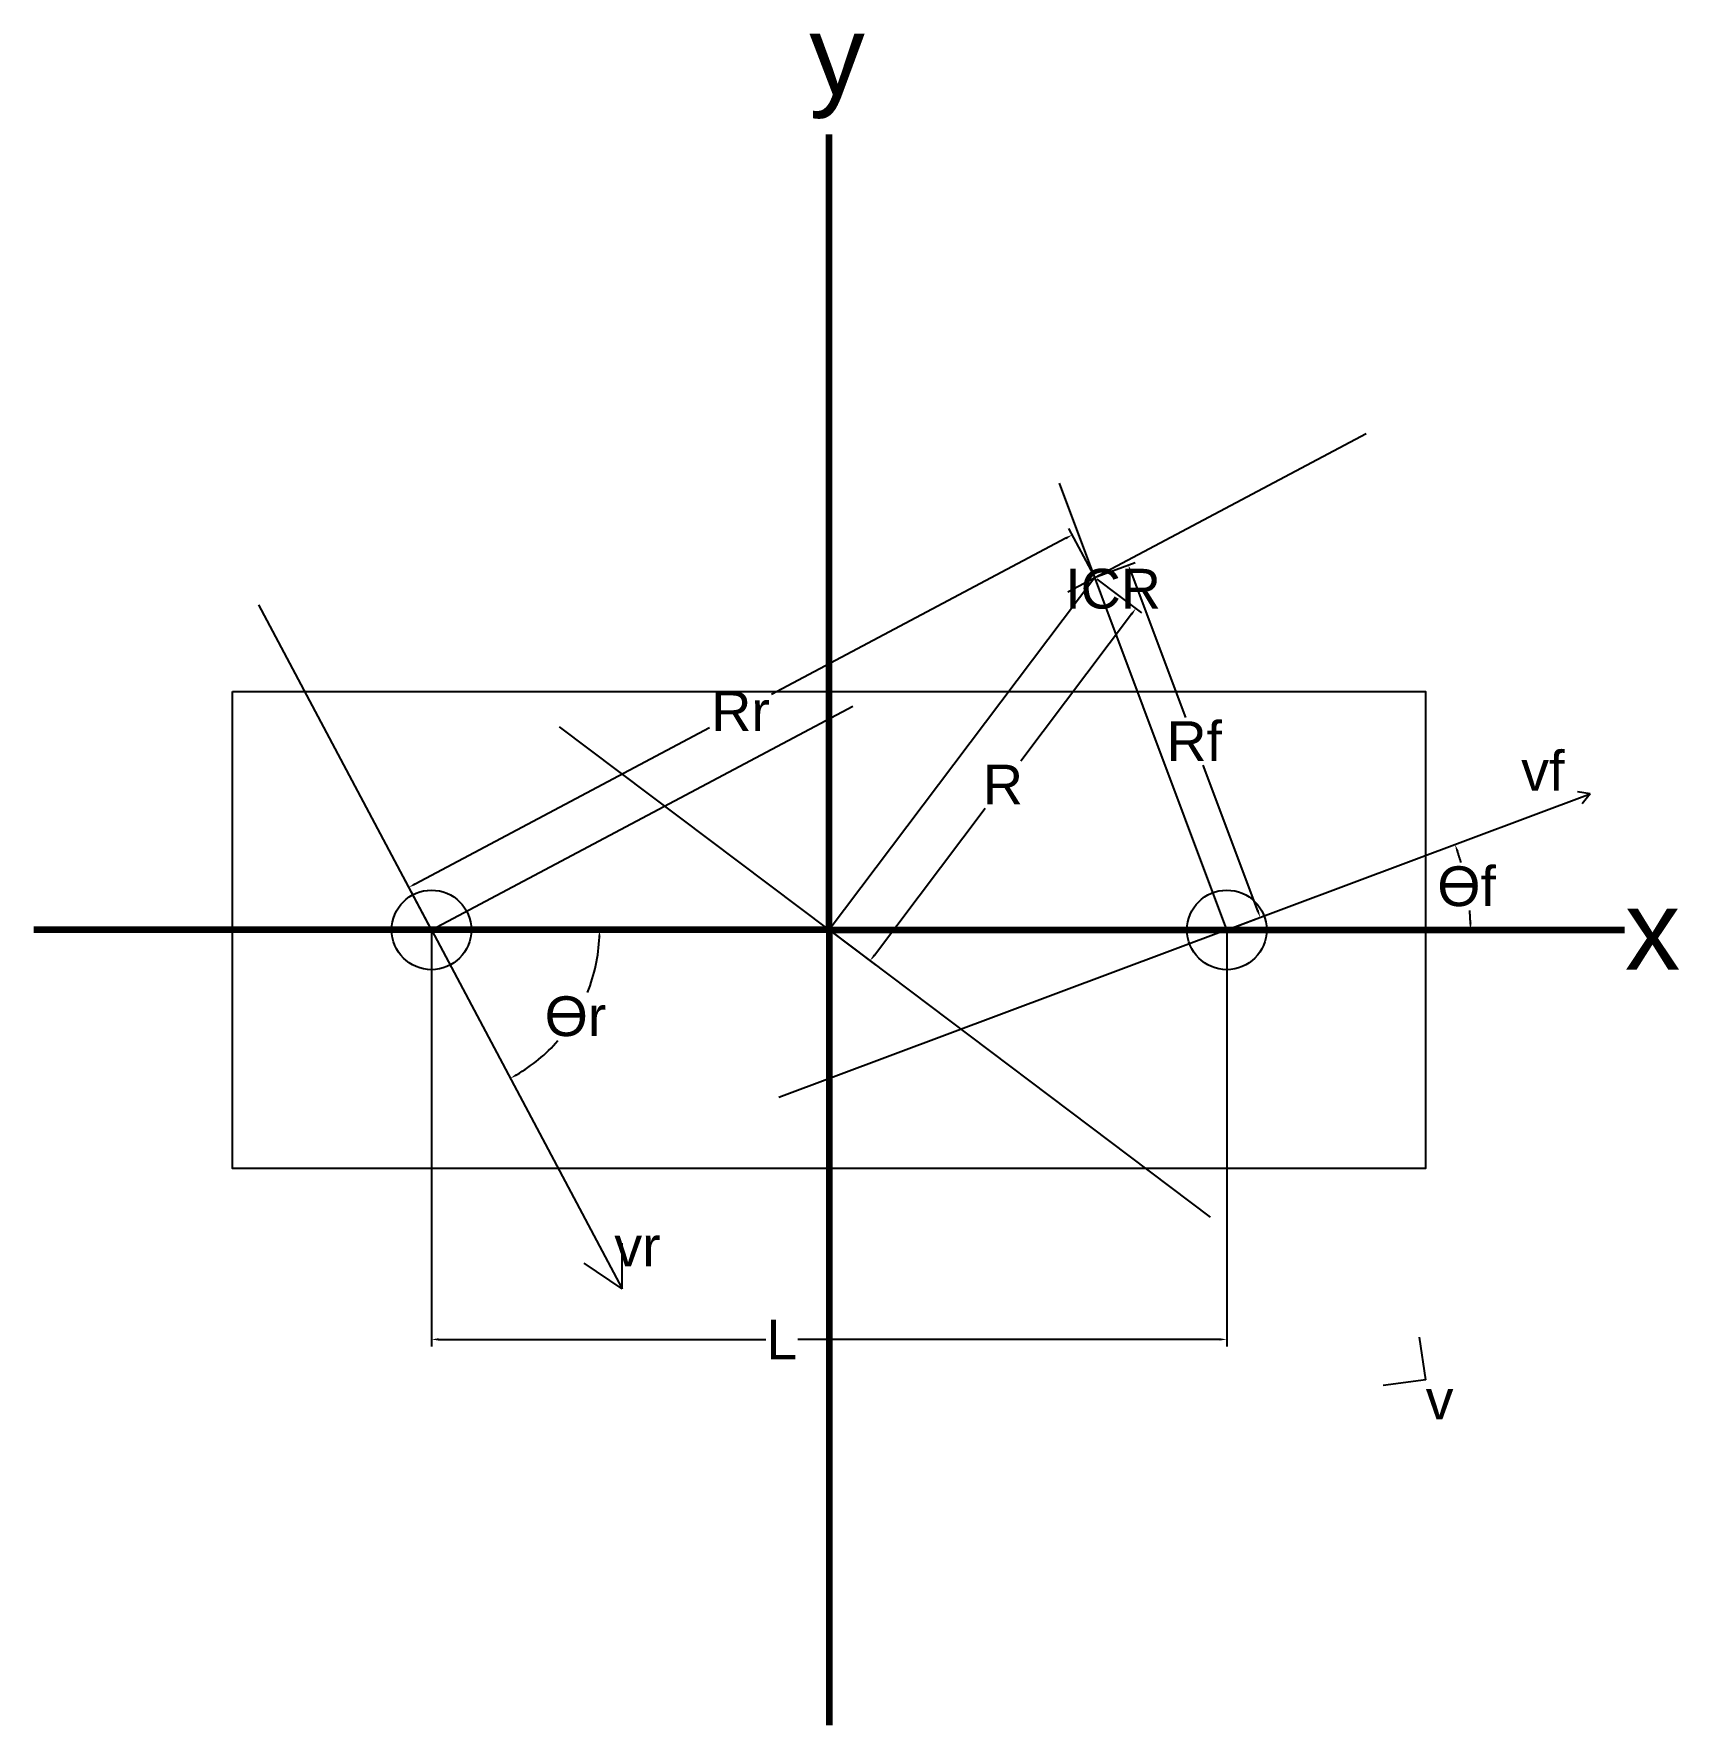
# Model space of a CAD drawing. Header units: inches. Extents: x -20 to 21.4, y -20 to 22.5.
import ezdxf

# ---------------------------------------------------------------- set-up
doc = ezdxf.new("R2010")
doc.units = ezdxf.units.IN
doc.header["$MEASUREMENT"] = 0
doc.linetypes.add('ACAD_ISO03W100', pattern=[30, 12, -18])
doc.layers.add('虛線', color=7, linetype='Continuous')
doc.styles.get("Standard").update_dxf_attribs({"font": 'arial.ttf'})
doc.dimstyles.get("Standard").update_dxf_attribs({"dimtxt": 0.18, "dimasz": 0.18, "dimexe": 0.18, "dimexo": 0.0625, "dimgap": 0.09, "dimtad": 0, "dimtih": 1, "dimtoh": 1, "dimdec": 4, "dimzin": 0, "dimdsep": 46, "dimtxsty": 'Standard', "dimcen": 0.09, "dimadec": 0, "dimazin": 0, "dimtfac": 1, "dimtdec": 4, "dimtofl": 0, "dimtmove": 0, "dimatfit": 3, "dimfxl": 1, "dimtolj": 1, "dimtzin": 0, "dimarcsym": 0})

# ---------------------------------------------------------------- blocks, each defined once
blk = doc.blocks.new('*D8')
at = {"color": 0, "linetype": 'ACAD_ISO03W100', "lineweight": -2, "transparency": 16777216}
for p, q in [((5.954, 9.85), (-1.447, 5.919)), ((6.653, 8.918), (6.028, 10.094)), ((-10.411, 1.157), (-3.01, 5.088)), ((-10.029, 0.055), (-10.654, 1.231))]:
    blk.add_line(p, q, dxfattribs=at)
at = {"color": 0, "linetype": 'ACAD_ISO03W100', "transparency": 16777216}
for points in [[(5.94, 9.877), (5.968, 9.824), (6.113, 9.935)], [(-10.425, 1.183), (-10.397, 1.13), (-10.57, 1.072)]]:
    blk.add_solid(points, dxfattribs=at)
at = {"layer": 'Defpoints', "color": 0, "linetype": 'ACAD_ISO03W100', "transparency": 16777216}
for p in [(6.683, 8.863), (-10.57, 1.072), (-10, 0)]:
    blk.add_point(p, dxfattribs=at)
at = {"color": 0, "linetype": 'ACAD_ISO03W100', "transparency": 16777216, "insert": (-2.228, 5.504), "char_height": 0.18, "attachment_point": 5}
blk.add_mtext('\\A1;{\\H5.55556x;Rr}', dxfattribs=at)
blk = doc.blocks.new('*D9')
at = {"color": 0, "linetype": 'ACAD_ISO03W100', "lineweight": -2, "transparency": 16777216}
for p, q in [((6.741, 8.884), (7.691, 9.24)), ((7.585, 9.008), (8.957, 5.344)), ((10.776, 0.483), (9.405, 4.147)), ((10.059, 0.022), (11.008, 0.377))]:
    blk.add_line(p, q, dxfattribs=at)
at = {"color": 0, "linetype": 'ACAD_ISO03W100', "transparency": 16777216}
for points in [[(7.613, 9.019), (7.557, 8.998), (7.522, 9.177)], [(10.805, 0.493), (10.748, 0.472), (10.84, 0.314)]]:
    blk.add_solid(points, dxfattribs=at)
at = {"layer": 'Defpoints', "color": 0, "linetype": 'ACAD_ISO03W100', "transparency": 16777216}
for p in [(6.683, 8.863), (10, 0), (10.84, 0.314)]:
    blk.add_point(p, dxfattribs=at)
at = {"color": 0, "linetype": 'ACAD_ISO03W100', "transparency": 16777216, "insert": (9.181, 4.746), "char_height": 0.18, "attachment_point": 5}
blk.add_mtext('\\A1;{\\H5.55556x;Rf}', dxfattribs=at)
blk = doc.blocks.new('*D10')
at = {"color": 0, "linetype": 'ACAD_ISO03W100', "lineweight": -2, "transparency": 16777216}
for p, q in [((-10, -0.062), (-10, -10.479)), ((10, -0.062), (10, -10.479)), ((-9.82, -10.299), (-1.594, -10.299)), ((9.82, -10.299), (-0.789, -10.299))]:
    blk.add_line(p, q, dxfattribs=at)
at = {"color": 0, "linetype": 'ACAD_ISO03W100', "transparency": 16777216}
for points in [[(-9.82, -10.269), (-9.82, -10.329), (-10, -10.299)], [(9.82, -10.269), (9.82, -10.329), (10, -10.299)]]:
    blk.add_solid(points, dxfattribs=at)
at = {"layer": 'Defpoints', "color": 0, "linetype": 'ACAD_ISO03W100', "transparency": 16777216}
for p in [(-10, 0), (10, 0), (-10, -10.299)]:
    blk.add_point(p, dxfattribs=at)
at = {"color": 0, "linetype": 'ACAD_ISO03W100', "transparency": 16777216, "insert": (-1.192, -10.299), "char_height": 0.18, "attachment_point": 5}
blk.add_mtext('\\A1;{\\H5.55556x;L}', dxfattribs=at)
blk = doc.blocks.new('*D11')
at = {"color": 0, "linetype": 'ACAD_ISO03W100', "lineweight": -2, "transparency": 16777216}
for p, q in [((6.732, 8.825), (7.856, 7.978)), ((7.604, 7.943), (4.816, 4.245)), ((1.138, -0.633), (3.926, 3.065)), ((0.05, -0.038), (1.173, -0.885))]:
    blk.add_line(p, q, dxfattribs=at)
at = {"color": 0, "linetype": 'ACAD_ISO03W100', "transparency": 16777216}
for points in [[(7.58, 7.961), (7.628, 7.924), (7.712, 8.086)], [(1.114, -0.615), (1.162, -0.651), (1.03, -0.776)]]:
    blk.add_solid(points, dxfattribs=at)
at = {"layer": 'Defpoints', "color": 0, "linetype": 'ACAD_ISO03W100', "transparency": 16777216}
for p in [(6.683, 8.863), (0, 0), (1.03, -0.776)]:
    blk.add_point(p, dxfattribs=at)
at = {"color": 0, "linetype": 'ACAD_ISO03W100', "transparency": 16777216, "insert": (4.371, 3.655), "char_height": 0.18, "attachment_point": 5}
blk.add_mtext('\\A1;{\\H5.55556x;R}', dxfattribs=at)
blk = doc.blocks.new('*D12')
at = {"color": 0, "linetype": 'ACAD_ISO03W100', "lineweight": -2, "transparency": 16777216}
for start, end in [(16.0967, 18.839), (1.6832, 4.5316)]:
    blk.add_arc((10, 0), 6.128, start, end, dxfattribs=at)
at = {"color": 0, "linetype": 'ACAD_ISO03W100', "transparency": 16777216}
for points in [[(15.771, 1.969), (15.828, 1.989), (15.739, 2.148)], [(16.155, 0.18), (16.095, 0.18), (16.128, 0)]]:
    blk.add_solid(points, dxfattribs=at)
at = {"layer": 'Defpoints', "color": 0, "linetype": 'ACAD_ISO03W100', "transparency": 16777216}
for p in [(19.14, 3.421), (16.084, 0.73), (0, 0), (10, 0), (20, 0)]:
    blk.add_point(p, dxfattribs=at)
at = {"color": 0, "linetype": 'ACAD_ISO03W100', "transparency": 16777216, "insert": (16.03, 1.092), "char_height": 0.18, "attachment_point": 5}
blk.add_mtext('\\A1;{\\H5.55556x;Ɵf}', dxfattribs=at)
blk = doc.blocks.new('*D13')
at = {"color": 0, "linetype": 'ACAD_ISO03W100', "lineweight": -2, "transparency": 16777216}
for start, end in [(338.1943, 357.5593), (300.4201, 318.7822)]:
    blk.add_arc((-10, 0), 4.226, start, end, dxfattribs=at)
at = {"color": 0, "linetype": 'ACAD_ISO03W100', "transparency": 16777216}
for points in [[(-5.808, -0.179), (-5.748, -0.181), (-5.774, 0)], [(-7.846, -3.67), (-7.875, -3.618), (-8.017, -3.732)]]:
    blk.add_solid(points, dxfattribs=at)
at = {"layer": 'Defpoints', "color": 0, "linetype": 'ACAD_ISO03W100', "transparency": 16777216}
for p in [(-20, 0), (-10, 0), (0, 0), (-6.828, -2.792), (-5.206, -9.024)]:
    blk.add_point(p, dxfattribs=at)
at = {"color": 0, "linetype": 'ACAD_ISO03W100', "transparency": 16777216, "insert": (-6.378, -2.177), "char_height": 0.18, "attachment_point": 5}
blk.add_mtext('\\A1;{\\H5.55556x;Ɵr}', dxfattribs=at)

msp = doc.modelspace()

# ---------------------------------------------------------------- linework, layer by layer
at = {"lineweight": 100}
for q in [(0, 20), (-20, 0), (20, 0), (0, -20)]:
    msp.add_line((0, 0), q, dxfattribs=at)
at = {"color": 8, "linetype": 'ACAD_ISO03W100'}
msp.add_line((6.6825, 8.86258), (0, 0), dxfattribs=at)
at = {"color": 1}
for p, q in [((-10, 0), (-14.34117, 8.17161)), ((10, 0), (19.13983, 3.42128)), ((-10, 0), (-5.20596, -9.02407)), ((10, 0), (-1.26598, -4.21716))]:
    msp.add_line(p, q, dxfattribs=at)
at = {"color": 3, "linetype": 'ACAD_ISO03W100'}
for p, q in [((0, 0), (-6.77838, 5.11099)), ((0, 0), (15.00169, -11.31147)), ((15.00169, -11.31147), (14.84717, -10.23898)), ((15.00169, -11.31147), (13.92807, -11.45793))]:
    msp.add_line(p, q, dxfattribs=at)
at = {"color": 1, "linetype": 'ACAD_ISO03W100'}
for p, q in [((19.13983, 3.42128), (18.82011, 3.47125)), ((19.13983, 3.42128), (18.93151, 3.17365)), ((-5.20596, -9.02407), (-5.20596, -7.87455)), ((-5.20596, -9.02407), (-6.15849, -8.38059))]:
    msp.add_line(p, q, dxfattribs=at)
msp.add_lwpolyline([(-15, 6), (15, 6), (15, -6), (-15, -6)], close=True)
for centre in [(-10, 0), (10, 0)]:
    msp.add_circle(centre, 1)
at = {"layer": '虛線', "color": 8, "linetype": 'ACAD_ISO03W100'}
for p, q in [((10, 0), (5.06081, 13.19486)), ((6, 8.5), (13.50647, 12.48781)), ((-10, 0), (6, 8.5))]:
    msp.add_line(p, q, dxfattribs=at)

# ---------------------------------------------------------------- texts
at = {"color": 1, "linetype": 'ACAD_ISO03W100', "char_height": 2, "attachment_point": 1}
for s, insert in [('{\\C256;\\c0;y}', (-0.5, 23)), ('{\\C256;\\c0;x}', (20.00807, 1))]:
    msp.add_mtext_dynamic_manual_height_columns(s, width=1.5, gutter_width=1, heights=[0], dxfattribs=dict(at, insert=insert))
at = {"color": 3, "linetype": 'ACAD_ISO03W100', "char_height": 1, "attachment_point": 1}
for s, width, insert in [('{\\C6;ICR}', 1.3914961, (5.93615, 9.08147)), ('{\\C1;vf}', 1.4169714, (17.40314, 4.50255)), ('{\\C1;vr}', 0.9112811, (-5.40166, -7.46033))]:
    msp.add_mtext_dynamic_manual_height_columns(s, width=width, gutter_width=1, heights=[0], dxfattribs=dict(at, insert=insert))
at = {"color": 3, "linetype": 'ACAD_ISO03W100', "insert": (15.00169, -11.31147), "char_height": 1, "attachment_point": 1}
msp.add_mtext('v', dxfattribs=at)

# ---------------------------------------------------------------- dimensions: what is measured, and where the dimension line sits
at = {"linetype": 'ACAD_ISO03W100'}
for p2, distance, text, picture, middle in [((-10, 0), -1.21428, '{\\H5.55556x;Rr}', '*D8', (-2.22844, 5.50364)), ((10, 0), 0.8964, '{\\H5.55556x;Rf}', '*D9', (9.18076, 4.74554)), ((0, 0), 1.28951, '{\\H5.55556x;R}', '*D11', (4.37087, 3.65494))]:
    dim = msp.add_aligned_dim(p1=(6.6825, 8.86258), p2=p2, distance=distance, text=text, dimstyle='Standard', dxfattribs=at)
    dim.commit()
    dim.dimension.update_dxf_attribs({"geometry": picture, "text_midpoint": middle})
for base, line1, line2, text, picture, middle in [((16.08391, 0.72985), ((0, 0), (20, 0)), ((10, 0), (19.13983, 3.42128)), '{\\H5.55556x;Ɵf}', '*D12', (16.02952, 1.09152)), ((-6.82752, -2.79171), ((-10, 0), (-5.20596, -9.02407)), ((0, 0), (-20, 0)), '{\\H5.55556x;Ɵr}', '*D13', (-6.37808, -2.17715))]:
    dim = msp.add_angular_dim_2l(base=base, line1=line1, line2=line2, text=text, dimstyle='Standard', dxfattribs=at)
    dim.commit()
    dim.dimension.update_dxf_attribs({"geometry": picture, "text_midpoint": middle})
dim = msp.add_linear_dim(base=(-10, -10.29918), p1=(10, 0), p2=(-10, 0), text='{\\H5.55556x;L}', dimstyle='Standard', dxfattribs=at)
dim.commit()
dim.dimension.update_dxf_attribs({"geometry": '*D10', "text_midpoint": (-1.19177, -10.29918), "dimtype": 160})

doc.saveas('drawing.dxf')
